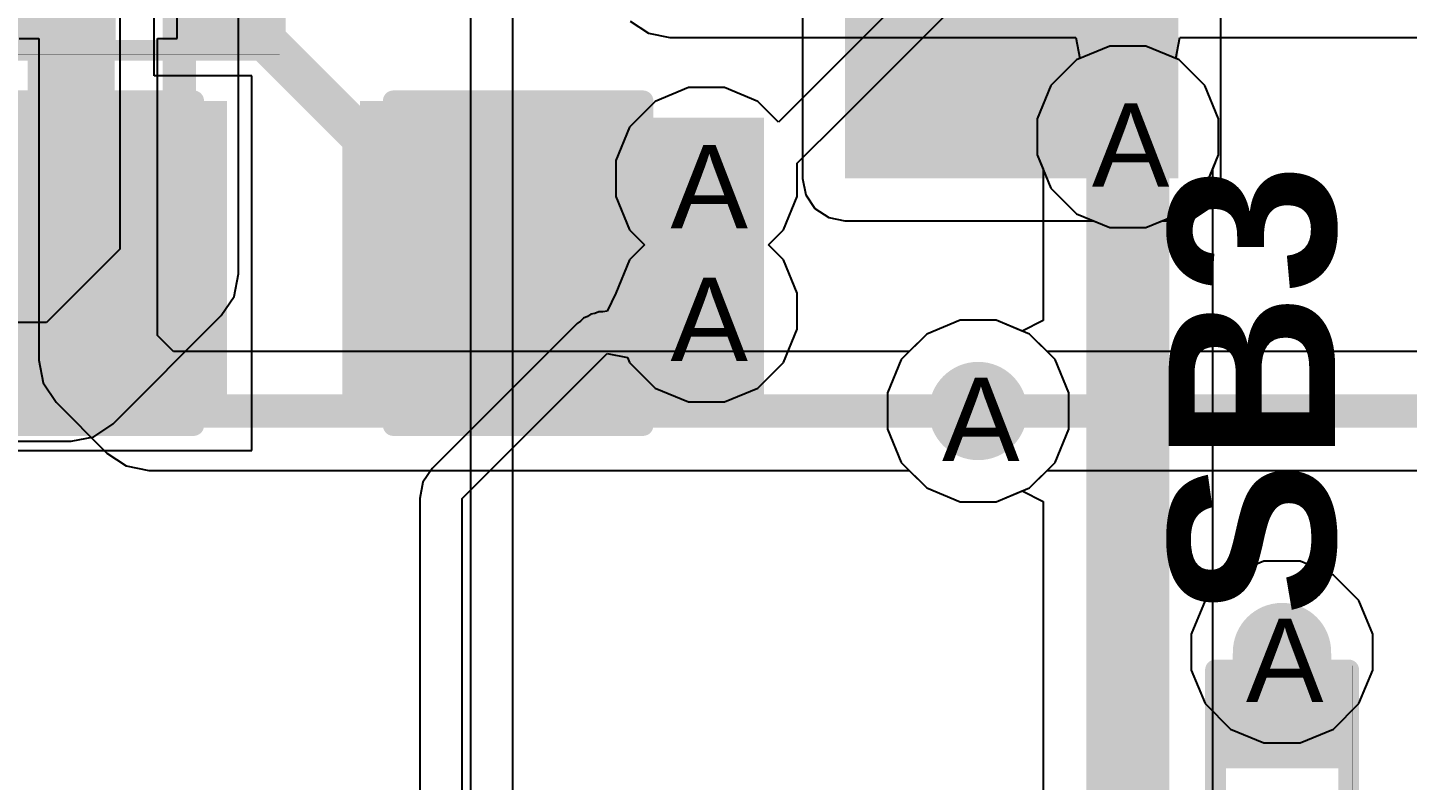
# Model space of a CAD drawing. Header units: inches. Extents: x 0 to 208, y 0 to 213.
# Drawn here: x 0.2476 to 0.5792, y 1.6932 to 1.8741 of the extents above; entities that cross this region are included whole.
import ezdxf

# ---------------------------------------------------------------- set-up
doc = ezdxf.new("R2010")
doc.units = ezdxf.units.IN
doc.header["$MEASUREMENT"] = 0
for name, color, linetype in [('Bottom Layer', 5, 'Continuous'), ('Bottom Overlay', 54, 'Continuous'), ('Bottom Paste', 16, 'Continuous'), ('Bottom Solder', 6, 'Continuous'), ('Drill Drawing', 1, 'Continuous'), ('L2_GND1', 16, 'Continuous'), ('L3_SIG1', 76, 'Continuous'), ('L4_PWR', 90, 'Continuous'), ('L5_GND2', 156, 'Continuous'), ('L6_SIG2', 130, 'Continuous'), ('L7_GND3', 216, 'Continuous'), ('Top Layer', 1, 'Continuous'), ('Top Overlay', 2, 'Continuous'), ('Top Paste', 8, 'Continuous'), ('Top Solder', 216, 'Continuous'), ('Via Holes', 16, 'Continuous')]:
    doc.layers.add(name, color=color, linetype=linetype)
doc.styles.add('Arial', font='', dxfattribs={"height": 0.2})
doc.styles.add('Arial_Bold', font='', dxfattribs={"height": 0.2})
doc.styles.get('Arial').set_extended_font_data('Arial')
doc.styles.get('Arial_Bold').set_extended_font_data('Arial', bold=True)

# ---------------------------------------------------------------- blocks, each defined once
blk = doc.blocks.new('R___0402_B_135')
at = {"layer": 'Bottom Layer'}
for points in [[(-0.0095, 0.0125), (-0.0095, -0.0125), (-0.0275, -0.0125), (-0.0275, 0.0125)], [(0.0275, 0.0125), (0.0275, -0.0125), (0.0095, -0.0125), (0.0095, 0.0125)]]:
    blk.add_hatch(color=5, dxfattribs=at).paths.add_polyline_path(points)
at = {"layer": 'Bottom Paste'}
for points in [[(-0.0095, 0.0125), (-0.0095, -0.0125), (-0.0275, -0.0125), (-0.0275, 0.0125)], [(0.0275, 0.0125), (0.0275, -0.0125), (0.0095, -0.0125), (0.0095, 0.0125)]]:
    blk.add_hatch(color=16, dxfattribs=at).paths.add_polyline_path(points)
at = {"layer": 'Bottom Solder'}
for points in [[(-0.00733, 0.01467), (-0.00733, -0.01467), (-0.02966, -0.01467), (-0.02966, 0.01467)], [(0.02967, 0.01467), (0.02967, -0.01467), (0.00734, -0.01467), (0.00734, 0.01467)]]:
    blk.add_hatch(color=6, dxfattribs=at).paths.add_polyline_path(points)
at = {"layer": 'Bottom Overlay'}
for points in [[(-0.031, 0.016, 0.005, 0.005, 0), (-0.031, -0.016, 0.005, 0.005, 0)], [(0.031, 0.016, 0.005, 0.005, 0), (-0.031, 0.016, 0.005, 0.005, 0)], [(0.032, 0.017, 0.000127, 0.000127, 0), (-0.032, 0.017, 0.000127, 0.000127, 0)], [(0.031, 0.016, 0.005, 0.005, 0), (0.031, -0.016, 0.005, 0.005, 0)], [(0.031, -0.016, 0.005, 0.005, 0), (-0.031, -0.016, 0.005, 0.005, 0)]]:
    blk.add_lwpolyline(points, format="xyseb", dxfattribs=at)
for points in [[(-0.03225, 0.016, 0.0025, 0.0025, 1), (-0.02975, 0.016, 0.0025, 0.0025, 1)], [(-0.03225, 0.016, 0.0025, 0.0025, 1), (-0.02975, 0.016, 0.0025, 0.0025, 1)], [(-0.03203, 0.017, 0.0000635, 0.0000635, 1), (-0.03197, 0.017, 0.0000635, 0.0000635, 1)], [(0.02975, 0.016, 0.0025, 0.0025, 1), (0.03225, 0.016, 0.0025, 0.0025, 1)], [(0.02975, 0.016, 0.0025, 0.0025, 1), (0.03225, 0.016, 0.0025, 0.0025, 1)], [(0.03197, 0.017, 0.0000635, 0.0000635, 1), (0.03203, 0.017, 0.0000635, 0.0000635, 1)], [(-0.03225, -0.016, 0.0025, 0.0025, 1), (-0.02975, -0.016, 0.0025, 0.0025, 1)], [(-0.03225, -0.016, 0.0025, 0.0025, 1), (-0.02975, -0.016, 0.0025, 0.0025, 1)], [(0.02975, -0.016, 0.0025, 0.0025, 1), (0.03225, -0.016, 0.0025, 0.0025, 1)], [(0.02975, -0.016, 0.0025, 0.0025, 1), (0.03225, -0.016, 0.0025, 0.0025, 1)]]:
    blk.add_lwpolyline(points, format="xyseb", close=True, dxfattribs=at)
blk = doc.blocks.new('C___1206_B_138')
at = {"layer": 'Bottom Layer'}
for points in [[(-0.08, 0.035), (-0.02, 0.035), (-0.02, -0.035), (-0.08, -0.035)], [(0.02, 0.035), (0.08, 0.035), (0.08, -0.035), (0.02, -0.035)]]:
    blk.add_hatch(color=5, dxfattribs=at).paths.add_polyline_path(points)
at = {"layer": 'Bottom Paste'}
for points in [[(-0.08, 0.035), (-0.02, 0.035), (-0.02, -0.035), (-0.08, -0.035)], [(0.02, 0.035), (0.08, 0.035), (0.08, -0.035), (0.02, -0.035)]]:
    blk.add_hatch(color=16, dxfattribs=at).paths.add_polyline_path(points)
at = {"layer": 'Bottom Solder'}
for points in [[(-0.084, 0.039), (-0.016, 0.039), (-0.016, -0.039), (-0.084, -0.039)], [(0.016, 0.039), (0.084, 0.039), (0.084, -0.039), (0.016, -0.039)]]:
    blk.add_hatch(color=6, dxfattribs=at).paths.add_polyline_path(points)
at = {"layer": 'Bottom Overlay'}
for points in [[(-0.024, 0.039, 0.005, 0.005, 0), (-0.084, 0.039, 0.005, 0.005, 0)], [(-0.084, 0.039, 0.005, 0.005, 0), (-0.084, -0.039, 0.005, 0.005, 0)], [(0.084, 0.039, 0.005, 0.005, 0), (0.024, 0.039, 0.005, 0.005, 0)], [(0.084, 0.039, 0.005, 0.005, 0), (0.084, -0.039, 0.005, 0.005, 0)], [(-0.024, -0.039, 0.005, 0.005, 0), (-0.084, -0.039, 0.005, 0.005, 0)], [(0.084, -0.039, 0.005, 0.005, 0), (0.024, -0.039, 0.005, 0.005, 0)]]:
    blk.add_lwpolyline(points, format="xyseb", dxfattribs=at)
for points in [[(-0.08525, 0.039, 0.0025, 0.0025, 1), (-0.08275, 0.039, 0.0025, 0.0025, 1)], [(-0.08525, 0.039, 0.0025, 0.0025, 1), (-0.08275, 0.039, 0.0025, 0.0025, 1)], [(-0.02525, 0.039, 0.0025, 0.0025, 1), (-0.02275, 0.039, 0.0025, 0.0025, 1)], [(0.02275, 0.039, 0.0025, 0.0025, 1), (0.02525, 0.039, 0.0025, 0.0025, 1)], [(0.08275, 0.039, 0.0025, 0.0025, 1), (0.08525, 0.039, 0.0025, 0.0025, 1)], [(0.08275, 0.039, 0.0025, 0.0025, 1), (0.08525, 0.039, 0.0025, 0.0025, 1)], [(-0.08525, -0.039, 0.0025, 0.0025, 1), (-0.08275, -0.039, 0.0025, 0.0025, 1)], [(-0.08525, -0.039, 0.0025, 0.0025, 1), (-0.08275, -0.039, 0.0025, 0.0025, 1)], [(-0.02525, -0.039, 0.0025, 0.0025, 1), (-0.02275, -0.039, 0.0025, 0.0025, 1)], [(0.02275, -0.039, 0.0025, 0.0025, 1), (0.02525, -0.039, 0.0025, 0.0025, 1)], [(0.08275, -0.039, 0.0025, 0.0025, 1), (0.08525, -0.039, 0.0025, 0.0025, 1)], [(0.08275, -0.039, 0.0025, 0.0025, 1), (0.08525, -0.039, 0.0025, 0.0025, 1)]]:
    blk.add_lwpolyline(points, format="xyseb", close=True, dxfattribs=at)
blk = doc.blocks.new('S______B______0402_415')
at = {"layer": 'Top Layer'}
for points in [[(-0.0275, -0.0125), (-0.0275, 0.0125), (-0.0095, 0.0125), (-0.0095, -0.0125)], [(0.0095, -0.0125), (0.0095, 0.0125), (0.0275, 0.0125), (0.0275, -0.0125)]]:
    blk.add_hatch(color=1, dxfattribs=at).paths.add_polyline_path(points)
at = {"layer": 'Top Paste'}
for points in [[(-0.0275, -0.0125), (-0.0275, 0.0125), (-0.0095, 0.0125), (-0.0095, -0.0125)], [(0.0095, -0.0125), (0.0095, 0.0125), (0.0275, 0.0125), (0.0275, -0.0125)]]:
    blk.add_hatch(color=8, dxfattribs=at).paths.add_polyline_path(points)
at = {"layer": 'Top Solder'}
for points in [[(-0.02966, -0.01466), (-0.02966, 0.01467), (-0.00733, 0.01467), (-0.00733, -0.01466)], [(0.00734, -0.01466), (0.00734, 0.01467), (0.02967, 0.01467), (0.02967, -0.01466)]]:
    blk.add_hatch(color=216, dxfattribs=at).paths.add_polyline_path(points)
at = {"layer": 'Top Overlay'}
for points in [[(-0.031, 0.016, 0.005, 0.005, 0), (-0.031, -0.016, 0.005, 0.005, 0)], [(-0.031, 0.016, 0.005, 0.005, 0), (0.031, 0.016, 0.005, 0.005, 0)], [(0.031, 0.016, 0.005, 0.005, 0), (0.031, -0.016, 0.005, 0.005, 0)], [(-0.031, -0.016, 0.005, 0.005, 0), (0.031, -0.016, 0.005, 0.005, 0)], [(-0.032, -0.017, 0.000127, 0.000127, 0), (0.032, -0.017, 0.000127, 0.000127, 0)]]:
    blk.add_lwpolyline(points, format="xyseb", dxfattribs=at)
for points in [[(-0.03225, 0.016, 0.0025, 0.0025, 1), (-0.02975, 0.016, 0.0025, 0.0025, 1)], [(-0.03225, 0.016, 0.0025, 0.0025, 1), (-0.02975, 0.016, 0.0025, 0.0025, 1)], [(0.02975, 0.016, 0.0025, 0.0025, 1), (0.03225, 0.016, 0.0025, 0.0025, 1)], [(0.02975, 0.016, 0.0025, 0.0025, 1), (0.03225, 0.016, 0.0025, 0.0025, 1)], [(-0.03225, -0.016, 0.0025, 0.0025, 1), (-0.02975, -0.016, 0.0025, 0.0025, 1)], [(-0.03225, -0.016, 0.0025, 0.0025, 1), (-0.02975, -0.016, 0.0025, 0.0025, 1)], [(0.02975, -0.016, 0.0025, 0.0025, 1), (0.03225, -0.016, 0.0025, 0.0025, 1)], [(0.02975, -0.016, 0.0025, 0.0025, 1), (0.03225, -0.016, 0.0025, 0.0025, 1)], [(-0.03203, -0.017, 0.0000635, 0.0000635, 1), (-0.03197, -0.017, 0.0000635, 0.0000635, 1)], [(0.03197, -0.017, 0.0000635, 0.0000635, 1), (0.03203, -0.017, 0.0000635, 0.0000635, 1)]]:
    blk.add_lwpolyline(points, format="xyseb", close=True, dxfattribs=at)

msp = doc.modelspace()

# ---------------------------------------------------------------- hatches: boundary and pattern name
at = {"layer": 'Bottom Layer'}
h = msp.add_hatch(color=5, dxfattribs=at)
edge = h.paths.add_edge_path()
edge.add_arc((0.512, 1.84788), 0.01181, 0, 360)
msp.add_hatch(color=5, dxfattribs=at).paths.add_polyline_path([(0.32321, 1.78252), (0.42457, 1.78252), (0.42457, 1.85252), (0.32321, 1.85252)])
h = msp.add_hatch(color=5, dxfattribs=at)
edge = h.paths.add_edge_path()
edge.add_arc((0.41072, 1.83788), 0.01181, 0, 360)
h = msp.add_hatch(color=5, dxfattribs=at)
edge = h.paths.add_edge_path()
edge.add_arc((0.41072, 1.806), 0.01181, 0, 360)
h = msp.add_hatch(color=5, dxfattribs=at)
edge = h.paths.add_edge_path()
edge.add_arc((0.476, 1.782), 0.01181, 0, 360)
h = msp.add_hatch(color=5, dxfattribs=at)
edge = h.paths.add_edge_path()
edge.add_arc((0.54904, 1.72408), 0.01181, 0, 360)
at = {"layer": 'L2_GND1'}
h = msp.add_hatch(color=16, dxfattribs=at)
edge = h.paths.add_edge_path()
edge.add_arc((0.512, 1.84788), 0.01181, 0, 360)
h = msp.add_hatch(color=16, dxfattribs=at)
edge = h.paths.add_edge_path()
edge.add_arc((0.41072, 1.83788), 0.01181, 0, 360)
h = msp.add_hatch(color=16, dxfattribs=at)
edge = h.paths.add_edge_path()
edge.add_arc((0.41072, 1.806), 0.01181, 0, 360)
h = msp.add_hatch(color=16, dxfattribs=at)
edge = h.paths.add_edge_path()
edge.add_arc((0.476, 1.782), 0.01181, 0, 360)
h = msp.add_hatch(color=16, dxfattribs=at)
edge = h.paths.add_edge_path()
edge.add_arc((0.54904, 1.72408), 0.01181, 0, 360)
at = {"layer": 'L3_SIG1'}
h = msp.add_hatch(color=76, dxfattribs=at)
edge = h.paths.add_edge_path()
edge.add_arc((0.512, 1.84788), 0.01181, 0, 360)
h = msp.add_hatch(color=76, dxfattribs=at)
edge = h.paths.add_edge_path()
edge.add_arc((0.41072, 1.83788), 0.01181, 0, 360)
h = msp.add_hatch(color=76, dxfattribs=at)
edge = h.paths.add_edge_path()
edge.add_arc((0.41072, 1.806), 0.01181, 0, 360)
h = msp.add_hatch(color=76, dxfattribs=at)
edge = h.paths.add_edge_path()
edge.add_arc((0.476, 1.782), 0.01181, 0, 360)
h = msp.add_hatch(color=76, dxfattribs=at)
edge = h.paths.add_edge_path()
edge.add_arc((0.54904, 1.72408), 0.01181, 0, 360)
at = {"layer": 'L4_PWR'}
h = msp.add_hatch(color=90, dxfattribs=at)
edge = h.paths.add_edge_path()
edge.add_arc((0.512, 1.84788), 0.01181, 0, 360)
h = msp.add_hatch(color=90, dxfattribs=at)
edge = h.paths.add_edge_path()
edge.add_arc((0.41072, 1.83788), 0.01181, 0, 360)
h = msp.add_hatch(color=90, dxfattribs=at)
edge = h.paths.add_edge_path()
edge.add_arc((0.41072, 1.806), 0.01181, 0, 360)
h = msp.add_hatch(color=90, dxfattribs=at)
edge = h.paths.add_edge_path()
edge.add_arc((0.476, 1.782), 0.01181, 0, 360)
h = msp.add_hatch(color=90, dxfattribs=at)
edge = h.paths.add_edge_path()
edge.add_arc((0.54904, 1.72408), 0.01181, 0, 360)
at = {"layer": 'L5_GND2'}
h = msp.add_hatch(color=156, dxfattribs=at)
edge = h.paths.add_edge_path()
edge.add_arc((0.512, 1.84788), 0.01181, 0, 360)
h = msp.add_hatch(color=156, dxfattribs=at)
edge = h.paths.add_edge_path()
edge.add_arc((0.41072, 1.83788), 0.01181, 0, 360)
h = msp.add_hatch(color=156, dxfattribs=at)
edge = h.paths.add_edge_path()
edge.add_arc((0.41072, 1.806), 0.01181, 0, 360)
h = msp.add_hatch(color=156, dxfattribs=at)
edge = h.paths.add_edge_path()
edge.add_arc((0.476, 1.782), 0.01181, 0, 360)
h = msp.add_hatch(color=156, dxfattribs=at)
edge = h.paths.add_edge_path()
edge.add_arc((0.54904, 1.72408), 0.01181, 0, 360)
at = {"layer": 'L6_SIG2'}
h = msp.add_hatch(color=130, dxfattribs=at)
edge = h.paths.add_edge_path()
edge.add_arc((0.512, 1.84788), 0.01181, 0, 360)
h = msp.add_hatch(color=130, dxfattribs=at)
edge = h.paths.add_edge_path()
edge.add_arc((0.41072, 1.83788), 0.01181, 0, 360)
h = msp.add_hatch(color=130, dxfattribs=at)
edge = h.paths.add_edge_path()
edge.add_arc((0.41072, 1.806), 0.01181, 0, 360)
h = msp.add_hatch(color=130, dxfattribs=at)
edge = h.paths.add_edge_path()
edge.add_arc((0.476, 1.782), 0.01181, 0, 360)
h = msp.add_hatch(color=130, dxfattribs=at)
edge = h.paths.add_edge_path()
edge.add_arc((0.54904, 1.72408), 0.01181, 0, 360)
at = {"layer": 'L7_GND3'}
h = msp.add_hatch(color=216, dxfattribs=at)
edge = h.paths.add_edge_path()
edge.add_arc((0.512, 1.84788), 0.01181, 0, 360)
h = msp.add_hatch(color=216, dxfattribs=at)
edge = h.paths.add_edge_path()
edge.add_arc((0.41072, 1.83788), 0.01181, 0, 360)
h = msp.add_hatch(color=216, dxfattribs=at)
edge = h.paths.add_edge_path()
edge.add_arc((0.41072, 1.806), 0.01181, 0, 360)
h = msp.add_hatch(color=216, dxfattribs=at)
edge = h.paths.add_edge_path()
edge.add_arc((0.476, 1.782), 0.01181, 0, 360)
h = msp.add_hatch(color=216, dxfattribs=at)
edge = h.paths.add_edge_path()
edge.add_arc((0.54904, 1.72408), 0.01181, 0, 360)
at = {"layer": 'Top Layer'}
for points in [[(0.444, 1.83788), (0.52416, 1.83788), (0.52416, 2.15), (0.444, 2.15)], [(0.56087, 1.72381), (0.5372, 1.72381), (0.5372, 1.70328), (0.56087, 1.70328)]]:
    msp.add_hatch(color=1, dxfattribs=at).paths.add_polyline_path(points)
h = msp.add_hatch(color=1, dxfattribs=at)
edge = h.paths.add_edge_path()
edge.add_arc((0.512, 1.84788), 0.01181, 0, 360)
h = msp.add_hatch(color=1, dxfattribs=at)
edge = h.paths.add_edge_path()
edge.add_arc((0.41072, 1.83788), 0.01181, 0, 360)
h = msp.add_hatch(color=1, dxfattribs=at)
edge = h.paths.add_edge_path()
edge.add_arc((0.41072, 1.806), 0.01181, 0, 360)
h = msp.add_hatch(color=1, dxfattribs=at)
edge = h.paths.add_edge_path()
edge.add_arc((0.476, 1.782), 0.01181, 0, 360)
h = msp.add_hatch(color=1, dxfattribs=at)
edge = h.paths.add_edge_path()
edge.add_arc((0.54904, 1.72408), 0.01181, 0, 360)
at = {"layer": 'Via Holes'}
h = msp.add_hatch(color=7, dxfattribs=at)
edge = h.paths.add_edge_path()
edge.add_arc((0.512, 1.84788), 0.00591, 0, 360)
h = msp.add_hatch(color=7, dxfattribs=at)
edge = h.paths.add_edge_path()
edge.add_arc((0.41072, 1.83788), 0.00591, 0, 360)
h = msp.add_hatch(color=7, dxfattribs=at)
edge = h.paths.add_edge_path()
edge.add_arc((0.41072, 1.806), 0.00591, 0, 360)
h = msp.add_hatch(color=7, dxfattribs=at)
edge = h.paths.add_edge_path()
edge.add_arc((0.476, 1.782), 0.00591, 0, 360)
h = msp.add_hatch(color=7, dxfattribs=at)
edge = h.paths.add_edge_path()
edge.add_arc((0.54904, 1.72408), 0.00591, 0, 360)

# ---------------------------------------------------------------- linework, layer by layer
at = {"layer": 'Bottom Layer'}
for p, q in [((0.27797, 1.86252), (0.27797, 1.88865)), ((0.39241, 1.87565), (0.39676, 1.87275)), ((0.39676, 1.87275), (0.4019, 1.87172)), ((0.4019, 1.87172), (0.4019, 1.87172)), ((0.4019, 1.87172), (0.49949, 1.87172)), ((0.49949, 1.87172), (0.50049, 1.86672)), ((0.52351, 1.86672), (0.52451, 1.87172)), ((0.52451, 1.87172), (1.249, 1.87172)), ((0.49964, 1.86637), (0.49351, 1.86024)), ((0.50049, 1.86672), (0.49964, 1.86637)), ((0.52435, 1.86637), (0.52351, 1.86672)), ((0.53049, 1.86024), (0.52435, 1.86637)), ((0.30146, 1.86252), (0.27797, 1.86252)), ((0.30146, 1.77252), (0.30146, 1.86252)), ((0.49351, 1.86024), (0.49019, 1.85222)), ((0.53381, 1.85222), (0.53049, 1.86024)), ((0.49019, 1.85222), (0.49019, 1.84355)), ((0.53381, 1.84355), (0.53381, 1.85222)), ((0.49019, 1.84355), (0.49161, 1.84012)), ((0.53239, 1.84012), (0.53381, 1.84355)), ((0.49161, 1.84012), (0.49161, 1.80377)), ((0.53239, 1.36812), (0.53239, 1.84012)), ((0.47166, 1.80381), (0.46364, 1.80049)), ((0.48034, 1.80381), (0.47166, 1.80381)), ((0.48661, 1.80121), (0.48034, 1.80381)), ((0.49161, 1.80377), (0.48661, 1.80121)), ((0.46364, 1.80049), (0.45751, 1.79436)), ((0.45751, 1.79436), (0.45419, 1.78634)), ((0.45419, 1.78634), (0.45419, 1.77766)), ((0.45419, 1.77766), (0.45751, 1.76965)), ((0.22146, 1.77252), (0.30146, 1.77252)), ((0.45751, 1.76965), (0.46364, 1.76351)), ((0.46364, 1.76351), (0.47166, 1.76019)), ((0.48034, 1.76019), (0.48661, 1.76279)), ((0.48661, 1.76279), (0.49161, 1.76023)), ((0.47166, 1.76019), (0.48034, 1.76019)), ((0.49161, 1.76023), (0.49161, 1.54499))]:
    msp.add_line(p, q, dxfattribs=at)
for points in [[(0.25758, 1.8304, 0.02, 0.02, 0), (0.25758, 1.88865, 0.02, 0.02, 0)], [(0.29458, 1.88115, 0.01, 0.01, 0), (0.32821, 1.84752, 0.01, 0.01, 0)], [(0.512, 1.35967, 0.02, 0.02, 0), (0.512, 1.84788, 0.02, 0.02, 0)], [(0.32821, 1.84752, 0.01, 0.01, 0), (0.33646, 1.84752, 0.01, 0.01, 0)], [(0.33646, 1.84752, 0.01, 0.01, 0), (0.36146, 1.82252, 0.01, 0.01, 0)], [(0.25758, 1.8304, 0.02, 0.02, 0), (0.26346, 1.82452, 0.02, 0.02, 0)], [(0.36146, 1.82152, 0.01, 0.01, 0), (0.36146, 1.82652, 0.01, 0.01, 0)]]:
    msp.add_lwpolyline(points, format="xyseb", dxfattribs=at)
for points in [[(0.507, 1.84788, 0.01, 0.01, 1), (0.517, 1.84788, 0.01, 0.01, 1)], [(0.32571, 1.84752, 0.005, 0.005, 1), (0.33071, 1.84752, 0.005, 0.005, 1)], [(0.32571, 1.84752, 0.005, 0.005, 1), (0.33071, 1.84752, 0.005, 0.005, 1)], [(0.33396, 1.84752, 0.005, 0.005, 1), (0.33896, 1.84752, 0.005, 0.005, 1)], [(0.33396, 1.84752, 0.005, 0.005, 1), (0.33896, 1.84752, 0.005, 0.005, 1)], [(0.25258, 1.8304, 0.01, 0.01, 1), (0.26258, 1.8304, 0.01, 0.01, 1)], [(0.25258, 1.8304, 0.01, 0.01, 1), (0.26258, 1.8304, 0.01, 0.01, 1)], [(0.25846, 1.82452, 0.01, 0.01, 1), (0.26846, 1.82452, 0.01, 0.01, 1)], [(0.35896, 1.82652, 0.005, 0.005, 1), (0.36396, 1.82652, 0.005, 0.005, 1)], [(0.35896, 1.82252, 0.005, 0.005, 1), (0.36396, 1.82252, 0.005, 0.005, 1)], [(0.35896, 1.82152, 0.005, 0.005, 1), (0.36396, 1.82152, 0.005, 0.005, 1)]]:
    msp.add_lwpolyline(points, format="xyseb", close=True, dxfattribs=at)
at = {"layer": 'L2_GND1'}
for p, q in [((0.354, 1.88339), (0.354, 1.83788)), ((0.3642, 1.83788), (0.3642, 1.88339)), ((0.50766, 1.8697), (0.49964, 1.86637)), ((0.51634, 1.8697), (0.50766, 1.8697)), ((0.52435, 1.86637), (0.51634, 1.8697)), ((0.49964, 1.86637), (0.49351, 1.86024)), ((0.53049, 1.86024), (0.52435, 1.86637)), ((0.49351, 1.86024), (0.49019, 1.85222)), ((0.53381, 1.85222), (0.53049, 1.86024)), ((0.49019, 1.85222), (0.49019, 1.84355)), ((0.53381, 1.84355), (0.53381, 1.85222)), ((0.49019, 1.84355), (0.49351, 1.83553)), ((0.53049, 1.83553), (0.53381, 1.84355)), ((0.354, 1.83788), (0.354, 1.04633)), ((0.3642, 1.04633), (0.3642, 1.83788)), ((0.49351, 1.83553), (0.49964, 1.82939)), ((0.52435, 1.82939), (0.53049, 1.83553)), ((0.49964, 1.82939), (0.50766, 1.82607)), ((0.51634, 1.82607), (0.52435, 1.82939)), ((0.50766, 1.82607), (0.51634, 1.82607)), ((0.47166, 1.80381), (0.46364, 1.80049)), ((0.48034, 1.80381), (0.47166, 1.80381)), ((0.48835, 1.80049), (0.48034, 1.80381)), ((0.46364, 1.80049), (0.45751, 1.79436)), ((0.49449, 1.79436), (0.48835, 1.80049)), ((0.45751, 1.79436), (0.45419, 1.78634)), ((0.49781, 1.78634), (0.49449, 1.79436)), ((0.45419, 1.78634), (0.45419, 1.77766)), ((0.49781, 1.77766), (0.49781, 1.78634)), ((0.45419, 1.77766), (0.45751, 1.76965)), ((0.49449, 1.76965), (0.49781, 1.77766)), ((0.45751, 1.76965), (0.46364, 1.76351)), ((0.48835, 1.76351), (0.49449, 1.76965)), ((0.46364, 1.76351), (0.47166, 1.76019)), ((0.48034, 1.76019), (0.48835, 1.76351)), ((0.47166, 1.76019), (0.48034, 1.76019))]:
    msp.add_line(p, q, dxfattribs=at)
at = {"layer": 'L3_SIG1'}
for p, q in [((0.50766, 1.8697), (0.49964, 1.86637)), ((0.51634, 1.8697), (0.50766, 1.8697)), ((0.52435, 1.86637), (0.51634, 1.8697)), ((0.49964, 1.86637), (0.49351, 1.86024)), ((0.53049, 1.86024), (0.52435, 1.86637)), ((0.49351, 1.86024), (0.49019, 1.85222)), ((0.53381, 1.85222), (0.53049, 1.86024)), ((0.49019, 1.85222), (0.49019, 1.84355)), ((0.53381, 1.84355), (0.53381, 1.85222)), ((0.49019, 1.84355), (0.49351, 1.83553)), ((0.53049, 1.83553), (0.53381, 1.84355)), ((0.49351, 1.83553), (0.49964, 1.82939)), ((0.52435, 1.82939), (0.53049, 1.83553)), ((0.49964, 1.82939), (0.50766, 1.82607)), ((0.51634, 1.82607), (0.52435, 1.82939)), ((0.50766, 1.82607), (0.51634, 1.82607)), ((0.47166, 1.80381), (0.46364, 1.80049)), ((0.48034, 1.80381), (0.47166, 1.80381)), ((0.48835, 1.80049), (0.48034, 1.80381)), ((0.46364, 1.80049), (0.45751, 1.79436)), ((0.49257, 1.79627), (0.48835, 1.80049)), ((0.45751, 1.79436), (0.45419, 1.78634)), ((2.60609, 1.79627), (0.49257, 1.79627)), ((0.45419, 1.78634), (0.45419, 1.77766)), ((0.45419, 1.77766), (0.45751, 1.76965)), ((0.45751, 1.76965), (0.46364, 1.76351)), ((0.48835, 1.76351), (0.49257, 1.76773)), ((0.49257, 1.76773), (0.70705, 1.76773)), ((0.46364, 1.76351), (0.47166, 1.76019)), ((0.48034, 1.76019), (0.48835, 1.76351)), ((0.47166, 1.76019), (0.48034, 1.76019))]:
    msp.add_line(p, q, dxfattribs=at)
msp.add_lwpolyline([(0.476, 1.782, 0.008, 0.008, 0), (2.612, 1.782, 0.008, 0.008, 0)], format="xyseb", dxfattribs=at)
msp.add_lwpolyline([(0.474, 1.782, 0.004, 0.004, 1), (0.478, 1.782, 0.004, 0.004, 1)], format="xyseb", close=True, dxfattribs=at)
at = {"layer": 'L4_PWR'}
for p, q in [((0.50911, 1.93252), (0.43601, 1.85943)), ((0.44322, 1.85222), (0.51631, 1.92531)), ((0.50766, 1.8697), (0.49964, 1.86637)), ((0.51634, 1.8697), (0.50766, 1.8697)), ((0.52435, 1.86637), (0.51634, 1.8697)), ((0.49964, 1.86637), (0.49351, 1.86024)), ((0.53049, 1.86024), (0.52435, 1.86637)), ((0.40639, 1.8597), (0.39837, 1.85637)), ((0.41506, 1.8597), (0.40639, 1.8597)), ((0.42308, 1.85637), (0.41506, 1.8597)), ((0.43601, 1.85943), (0.42802, 1.85144)), ((0.49351, 1.86024), (0.49019, 1.85222)), ((0.53381, 1.85222), (0.53049, 1.86024)), ((0.39837, 1.85637), (0.39223, 1.85024)), ((0.42802, 1.85144), (0.42308, 1.85637)), ((0.43253, 1.84153), (0.44322, 1.85222)), ((0.49019, 1.85222), (0.49019, 1.84355)), ((0.53381, 1.84355), (0.53381, 1.85222)), ((0.39223, 1.85024), (0.38891, 1.84222)), ((0.38891, 1.84222), (0.38891, 1.83355)), ((0.43253, 1.83355), (0.43253, 1.84153)), ((0.49019, 1.84355), (0.49351, 1.83553)), ((0.53049, 1.83553), (0.53381, 1.84355)), ((0.49351, 1.83553), (0.49964, 1.82939)), ((0.52435, 1.82939), (0.53049, 1.83553)), ((0.38891, 1.83355), (0.39223, 1.82553)), ((0.42921, 1.82553), (0.43253, 1.83355)), ((0.49964, 1.82939), (0.50766, 1.82607)), ((0.51634, 1.82607), (0.52435, 1.82939)), ((0.39223, 1.82553), (0.39582, 1.82194)), ((0.42563, 1.82194), (0.42921, 1.82553)), ((0.50766, 1.82607), (0.51634, 1.82607)), ((0.39582, 1.82194), (0.39223, 1.81836)), ((0.42921, 1.81836), (0.42563, 1.82194)), ((0.39223, 1.81836), (0.38891, 1.81034)), ((0.43253, 1.81034), (0.42921, 1.81836)), ((0.38891, 1.81034), (0.38683, 1.80602)), ((0.43253, 1.80166), (0.43253, 1.81034)), ((0.38116, 1.80431), (0.38045, 1.8036)), ((0.38209, 1.80469), (0.38116, 1.80431)), ((0.38293, 1.80525), (0.38209, 1.80469)), ((0.38391, 1.80544), (0.38293, 1.80525)), ((0.38484, 1.80583), (0.38391, 1.80544)), ((0.38584, 1.80583), (0.38484, 1.80583)), ((0.38683, 1.80602), (0.38584, 1.80583)), ((0.37962, 1.80304), (0.34479, 1.76821)), ((0.38045, 1.8036), (0.37962, 1.80304)), ((0.42921, 1.79365), (0.43253, 1.80166)), ((0.47166, 1.80381), (0.46364, 1.80049)), ((0.48034, 1.80381), (0.47166, 1.80381)), ((0.48835, 1.80049), (0.48034, 1.80381)), ((0.46364, 1.80049), (0.45751, 1.79436)), ((0.49449, 1.79436), (0.48835, 1.80049)), ((0.352, 1.761), (0.38683, 1.79583)), ((0.38683, 1.79583), (0.39173, 1.79485)), ((0.39173, 1.79485), (0.39223, 1.79365)), ((0.45751, 1.79436), (0.45419, 1.78634)), ((0.49781, 1.78634), (0.49449, 1.79436)), ((0.39223, 1.79365), (0.39837, 1.78751)), ((0.42308, 1.78751), (0.42921, 1.79365)), ((0.39837, 1.78751), (0.40639, 1.78419)), ((0.41506, 1.78419), (0.42308, 1.78751)), ((0.40639, 1.78419), (0.41506, 1.78419)), ((0.45419, 1.78634), (0.45419, 1.77766)), ((0.49781, 1.77766), (0.49781, 1.78634)), ((0.45419, 1.77766), (0.45751, 1.76965)), ((0.49449, 1.76965), (0.49781, 1.77766)), ((0.34479, 1.76821), (0.34258, 1.7649)), ((0.45751, 1.76965), (0.46364, 1.76351)), ((0.48835, 1.76351), (0.49449, 1.76965)), ((0.34258, 1.7649), (0.3418, 1.761)), ((0.3418, 1.761), (0.3418, 1.409)), ((0.352, 1.409), (0.352, 1.761)), ((0.46364, 1.76351), (0.47166, 1.76019)), ((0.48034, 1.76019), (0.48835, 1.76351)), ((0.47166, 1.76019), (0.48034, 1.76019)), ((0.5447, 1.7459), (0.53668, 1.74257)), ((0.55337, 1.7459), (0.5447, 1.7459)), ((0.56139, 1.74257), (0.55337, 1.7459)), ((0.53668, 1.74257), (0.53055, 1.73644)), ((0.56753, 1.73644), (0.56139, 1.74257)), ((0.53055, 1.73644), (0.52722, 1.72842)), ((0.57085, 1.72842), (0.56753, 1.73644)), ((0.52722, 1.72842), (0.52722, 1.71975)), ((0.57085, 1.71975), (0.57085, 1.72842)), ((0.52722, 1.71975), (0.53055, 1.71173)), ((0.56753, 1.71173), (0.57085, 1.71975)), ((0.53055, 1.71173), (0.53668, 1.70559)), ((0.56139, 1.70559), (0.56753, 1.71173)), ((0.53668, 1.70559), (0.5447, 1.70227)), ((0.55337, 1.70227), (0.56139, 1.70559)), ((0.5447, 1.70227), (0.55337, 1.70227))]:
    msp.add_line(p, q, dxfattribs=at)
at = {"layer": 'L5_GND2'}
for p, q in [((0.50766, 1.8697), (0.49964, 1.86637)), ((0.51634, 1.8697), (0.50766, 1.8697)), ((0.52435, 1.86637), (0.51634, 1.8697)), ((0.49964, 1.86637), (0.49351, 1.86024)), ((0.53049, 1.86024), (0.52435, 1.86637)), ((0.49351, 1.86024), (0.49019, 1.85222)), ((0.53381, 1.85222), (0.53049, 1.86024)), ((0.49019, 1.85222), (0.49019, 1.84355)), ((0.53381, 1.84355), (0.53381, 1.85222)), ((0.49019, 1.84355), (0.49351, 1.83553)), ((0.53049, 1.83553), (0.53381, 1.84355)), ((0.49351, 1.83553), (0.49964, 1.82939)), ((0.52435, 1.82939), (0.53049, 1.83553)), ((0.49964, 1.82939), (0.50766, 1.82607)), ((0.51634, 1.82607), (0.52435, 1.82939)), ((0.50766, 1.82607), (0.51634, 1.82607)), ((0.47166, 1.80381), (0.46364, 1.80049)), ((0.48034, 1.80381), (0.47166, 1.80381)), ((0.48835, 1.80049), (0.48034, 1.80381)), ((0.46364, 1.80049), (0.45751, 1.79436)), ((0.49449, 1.79436), (0.48835, 1.80049)), ((0.45751, 1.79436), (0.45419, 1.78634)), ((0.49781, 1.78634), (0.49449, 1.79436)), ((0.45419, 1.78634), (0.45419, 1.77766)), ((0.49781, 1.77766), (0.49781, 1.78634)), ((0.45419, 1.77766), (0.45751, 1.76965)), ((0.49449, 1.76965), (0.49781, 1.77766)), ((0.45751, 1.76965), (0.46364, 1.76351)), ((0.48835, 1.76351), (0.49449, 1.76965)), ((0.46364, 1.76351), (0.47166, 1.76019)), ((0.48034, 1.76019), (0.48835, 1.76351)), ((0.47166, 1.76019), (0.48034, 1.76019))]:
    msp.add_line(p, q, dxfattribs=at)
at = {"layer": 'L6_SIG2'}
for p, q in [((0.26973, 1.97), (0.26973, 1.82091)), ((0.29827, 1.815), (0.29827, 1.96373)), ((0.50766, 1.8697), (0.49964, 1.86637)), ((0.51634, 1.8697), (0.50766, 1.8697)), ((0.52435, 1.86637), (0.51634, 1.8697)), ((0.49964, 1.86637), (0.49351, 1.86024)), ((0.53049, 1.86024), (0.52435, 1.86637)), ((0.49351, 1.86024), (0.49019, 1.85222)), ((0.53381, 1.85222), (0.53049, 1.86024)), ((0.49019, 1.85222), (0.49019, 1.84355)), ((0.53381, 1.84355), (0.53381, 1.85222)), ((0.49019, 1.84355), (0.49351, 1.83553)), ((0.53049, 1.83553), (0.53381, 1.84355)), ((0.49351, 1.83553), (0.49964, 1.82939)), ((0.52435, 1.82939), (0.53049, 1.83553)), ((0.49964, 1.82939), (0.50766, 1.82607)), ((0.51634, 1.82607), (0.52435, 1.82939)), ((0.50766, 1.82607), (0.51634, 1.82607)), ((0.26973, 1.82091), (0.25209, 1.80327)), ((0.29719, 1.80954), (0.29827, 1.815)), ((0.29827, 1.815), (0.29827, 1.815)), ((0.29409, 1.80491), (0.29719, 1.80954)), ((0.26809, 1.77891), (0.29409, 1.80491)), ((0.29409, 1.80491), (0.29409, 1.80491)), ((0.25209, 1.80327), (0.11091, 1.80327)), ((0.47166, 1.80381), (0.46364, 1.80049)), ((0.48034, 1.80381), (0.47166, 1.80381)), ((0.48835, 1.80049), (0.48034, 1.80381)), ((0.46364, 1.80049), (0.45751, 1.79436)), ((0.49449, 1.79436), (0.48835, 1.80049)), ((0.45751, 1.79436), (0.45419, 1.78634)), ((0.49781, 1.78634), (0.49449, 1.79436)), ((0.45419, 1.78634), (0.45419, 1.77766)), ((0.49781, 1.77766), (0.49781, 1.78634)), ((0.26346, 1.77581), (0.26809, 1.77891)), ((0.45419, 1.77766), (0.45751, 1.76965)), ((0.49449, 1.76965), (0.49781, 1.77766)), ((0.105, 1.77473), (0.258, 1.77473)), ((0.258, 1.77473), (0.26346, 1.77581)), ((0.258, 1.77473), (0.258, 1.77473)), ((0.45751, 1.76965), (0.46364, 1.76351)), ((0.48835, 1.76351), (0.49449, 1.76965)), ((0.46364, 1.76351), (0.47166, 1.76019)), ((0.48034, 1.76019), (0.48835, 1.76351)), ((0.47166, 1.76019), (0.48034, 1.76019))]:
    msp.add_line(p, q, dxfattribs=at)
for points in [[(0.284, 1.815, 0.008, 0.008, 0), (0.284, 1.97, 0.008, 0.008, 0)], [(0.258, 1.789, 0.008, 0.008, 0), (0.284, 1.815, 0.008, 0.008, 0)], [(0.105, 1.789, 0.008, 0.008, 0), (0.258, 1.789, 0.008, 0.008, 0)]]:
    msp.add_lwpolyline(points, format="xyseb", dxfattribs=at)
for points in [[(0.282, 1.815, 0.004, 0.004, 1), (0.286, 1.815, 0.004, 0.004, 1)], [(0.282, 1.815, 0.004, 0.004, 1), (0.286, 1.815, 0.004, 0.004, 1)], [(0.256, 1.789, 0.004, 0.004, 1), (0.26, 1.789, 0.004, 0.004, 1)], [(0.256, 1.789, 0.004, 0.004, 1), (0.26, 1.789, 0.004, 0.004, 1)]]:
    msp.add_lwpolyline(points, format="xyseb", close=True, dxfattribs=at)
at = {"layer": 'L7_GND3'}
for p, q in [((0.50766, 1.8697), (0.49964, 1.86637)), ((0.51634, 1.8697), (0.50766, 1.8697)), ((0.52435, 1.86637), (0.51634, 1.8697)), ((0.49964, 1.86637), (0.49351, 1.86024)), ((0.53049, 1.86024), (0.52435, 1.86637)), ((0.49351, 1.86024), (0.49019, 1.85222)), ((0.53381, 1.85222), (0.53049, 1.86024)), ((0.49019, 1.85222), (0.49019, 1.84355)), ((0.53381, 1.84355), (0.53381, 1.85222)), ((0.49019, 1.84355), (0.49351, 1.83553)), ((0.53049, 1.83553), (0.53381, 1.84355)), ((0.49351, 1.83553), (0.49964, 1.82939)), ((0.52435, 1.82939), (0.53049, 1.83553)), ((0.49964, 1.82939), (0.50766, 1.82607)), ((0.51634, 1.82607), (0.52435, 1.82939)), ((0.50766, 1.82607), (0.51634, 1.82607)), ((0.47166, 1.80381), (0.46364, 1.80049)), ((0.48034, 1.80381), (0.47166, 1.80381)), ((0.48835, 1.80049), (0.48034, 1.80381)), ((0.46364, 1.80049), (0.45751, 1.79436)), ((0.49449, 1.79436), (0.48835, 1.80049)), ((0.45751, 1.79436), (0.45419, 1.78634)), ((0.49781, 1.78634), (0.49449, 1.79436)), ((0.45419, 1.78634), (0.45419, 1.77766)), ((0.49781, 1.77766), (0.49781, 1.78634)), ((0.45419, 1.77766), (0.45751, 1.76965)), ((0.49449, 1.76965), (0.49781, 1.77766)), ((0.45751, 1.76965), (0.46364, 1.76351)), ((0.48835, 1.76351), (0.49449, 1.76965)), ((0.46364, 1.76351), (0.47166, 1.76019)), ((0.48034, 1.76019), (0.48835, 1.76351)), ((0.47166, 1.76019), (0.48034, 1.76019))]:
    msp.add_line(p, q, dxfattribs=at)
at = {"layer": 'Top Layer'}
for p, q in [((0.4338, 2.07005), (0.4338, 1.83788)), ((0.53435, 1.83788), (0.53435, 2.00271)), ((0.2835, 1.8715), (0.2835, 1.9115)), ((0.2455, 1.8715), (0.25023, 1.8715)), ((0.25023, 1.8715), (0.25023, 1.7942)), ((0.27877, 1.80011), (0.27877, 1.8715)), ((0.27877, 1.8715), (0.2835, 1.8715)), ((0.4338, 1.83788), (0.43458, 1.83398)), ((0.53358, 1.83398), (0.53435, 1.83788)), ((0.43458, 1.83398), (0.43679, 1.83067)), ((0.53137, 1.83067), (0.53358, 1.83398)), ((0.43679, 1.83067), (0.4401, 1.82846)), ((0.52806, 1.82846), (0.53137, 1.83067)), ((0.4401, 1.82846), (0.444, 1.82769)), ((0.444, 1.82769), (0.50376, 1.82769)), ((0.50376, 1.82769), (0.50766, 1.82607)), ((0.51634, 1.82607), (0.52024, 1.82769)), ((0.52024, 1.82769), (0.52416, 1.82769)), ((0.52416, 1.82769), (0.52806, 1.82846)), ((0.50766, 1.82607), (0.51634, 1.82607)), ((0.47166, 1.80381), (0.46364, 1.80049)), ((0.48034, 1.80381), (0.47166, 1.80381)), ((0.48835, 1.80049), (0.48034, 1.80381)), ((0.28261, 1.79627), (0.27877, 1.80011)), ((0.46364, 1.80049), (0.45943, 1.79627)), ((0.49449, 1.79436), (0.48835, 1.80049)), ((0.25023, 1.7942), (0.25023, 1.7942)), ((0.25023, 1.7942), (0.25131, 1.78874)), ((0.45943, 1.79627), (0.28261, 1.79627)), ((0.49781, 1.78634), (0.49449, 1.79436)), ((0.25131, 1.78874), (0.25441, 1.78411)), ((0.25441, 1.78411), (0.26661, 1.77191)), ((0.49781, 1.77766), (0.49781, 1.78634)), ((0.49449, 1.76965), (0.49781, 1.77766)), ((0.26661, 1.77191), (0.26661, 1.77191)), ((0.26661, 1.77191), (0.27124, 1.76881)), ((0.27124, 1.76881), (0.2767, 1.76773)), ((0.2767, 1.76773), (0.45943, 1.76773)), ((0.45943, 1.76773), (0.46364, 1.76351)), ((0.48835, 1.76351), (0.49449, 1.76965)), ((0.46364, 1.76351), (0.47166, 1.76019)), ((0.48034, 1.76019), (0.48835, 1.76351)), ((0.47166, 1.76019), (0.48034, 1.76019))]:
    msp.add_line(p, q, dxfattribs=at)
for points in [[(0.512, 1.84788, 0.02, 0.02, 0), (0.512, 2.08024, 0.02, 0.02, 0)], [(0.2645, 1.7942, 0.008, 0.008, 0), (0.2645, 1.894, 0.008, 0.008, 0)], [(0.2645, 1.7942, 0.008, 0.008, 0), (0.2767, 1.782, 0.008, 0.008, 0)], [(0.2767, 1.782, 0.008, 0.008, 0), (0.476, 1.782, 0.008, 0.008, 0)]]:
    msp.add_lwpolyline(points, format="xyseb", dxfattribs=at)
for points in [[(0.507, 1.84788, 0.01, 0.01, 1), (0.517, 1.84788, 0.01, 0.01, 1)], [(0.2625, 1.7942, 0.004, 0.004, 1), (0.2665, 1.7942, 0.004, 0.004, 1)], [(0.2625, 1.7942, 0.004, 0.004, 1), (0.2665, 1.7942, 0.004, 0.004, 1)], [(0.2747, 1.782, 0.004, 0.004, 1), (0.2787, 1.782, 0.004, 0.004, 1)], [(0.2747, 1.782, 0.004, 0.004, 1), (0.2787, 1.782, 0.004, 0.004, 1)], [(0.474, 1.782, 0.004, 0.004, 1), (0.478, 1.782, 0.004, 0.004, 1)]]:
    msp.add_lwpolyline(points, format="xyseb", close=True, dxfattribs=at)

# ---------------------------------------------------------------- block references
for name, p, rotation in [('R___0402_B_135', (0.27608, 1.88465), 180), ('C___1206_B_138', (0.31146, 1.81752), 180), ('S______B______0402_415', (0.54906, 1.68878), 90)]:
    msp.add_blockref(name, p, dxfattribs=dict(rotation=rotation))

# ---------------------------------------------------------------- texts
at = {"layer": 'Drill Drawing', "style": 'Arial'}
for p in [(0.50334, 1.83589), (0.40206, 1.82589), (0.40206, 1.794), (0.46734, 1.77), (0.54037, 1.71209)]:
    msp.add_text('A', height=0.02, dxfattribs=at).set_placement(p)
at = {"layer": 'Top Overlay', "style": 'Arial_Bold'}
msp.add_text('SB3', height=0.04, rotation=90, dxfattribs=at).set_placement((0.5618, 1.73261))

doc.saveas('drawing.dxf')
